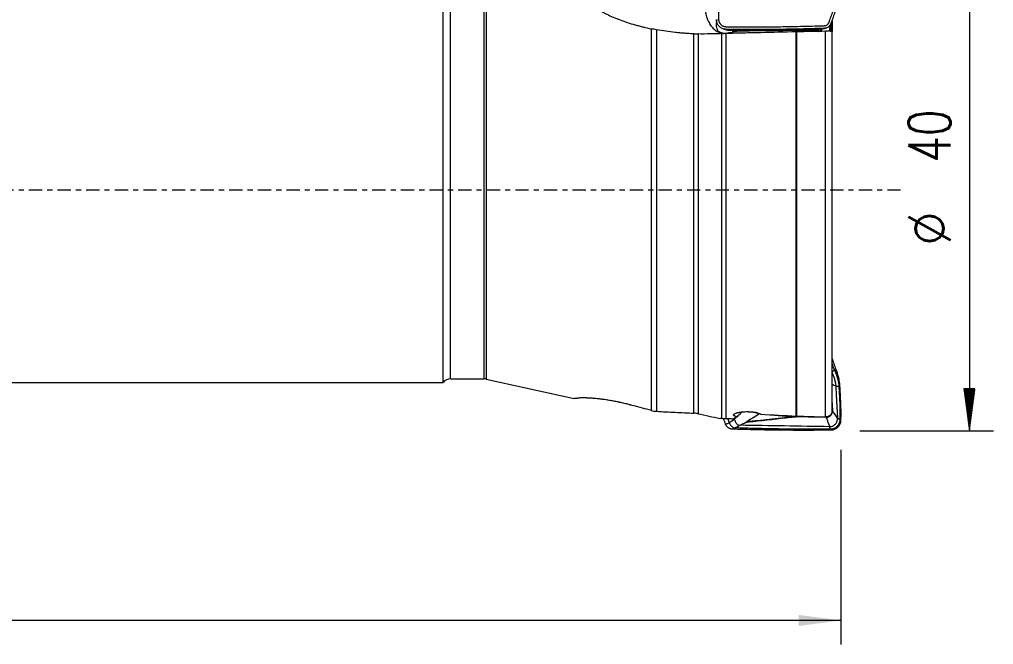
# Model space of a CAD drawing. Header units: millimetres. Extents: x -22 to 263, y -46 to 47.
# Drawn here: x 181.8 to 262.7, y -37.8 to 14.1 of the extents above; entities that cross this region are included whole.
import ezdxf

# ---------------------------------------------------------------- set-up
doc = ezdxf.new("R2010")
doc.units = ezdxf.units.MM
doc.linetypes.add('CENTER', pattern=[47.5, 22, -8.5, 8.5, -8.5])
for name, color, linetype in [('1', 4, 'Continuous'), ('2', 7, 'Continuous'), ('SK2', 7, 'Continuous'), ('SK4', 2, 'CENTER')]:
    doc.layers.add(name, color=color, linetype=linetype)
doc.styles.add('iso_b_vert', font='simplex.shx')
doc.dimstyles.get("Standard").update_dxf_attribs({"dimtxt": 0.18, "dimasz": 0.18, "dimexe": 0.18, "dimexo": 0.0625, "dimgap": 0.09, "dimtad": 1, "dimzin": 0, "dimdsep": 52, "dimtxsty": 'Standard', "dimcen": 0.09, "dimadec": 0, "dimazin": 0, "dimtfac": 1, "dimtdec": 4, "dimtofl": 0, "dimtmove": 0, "dimatfit": 3, "dimfxl": 1, "dimtolj": 1, "dimtzin": 0, "dimarcsym": 0})

# ---------------------------------------------------------------- blocks, each defined once
blk = doc.blocks.new('_U1')
at = {"layer": 'SK2', "lineweight": 13}
for p, q in [((61, -17.5835), (61, -37.75)), ((250, -21.5875), (250, -37.75)), ((250, -35.75), (61, -35.75))]:
    blk.add_line(p, q, dxfattribs=at)
at = {"layer": 'SK2', "lineweight": 18}
for points in [[(61, -35.75), (64.499998, -35.289216), (64.500002, -36.210784)], [(250, -35.75), (246.500002, -36.210784), (246.499998, -35.289216)]]:
    blk.add_solid(points, dxfattribs=at)
at = {"layer": 'SK2', "lineweight": 18, "char_height": 3.5, "attachment_point": 7, "line_spacing_factor": 1.084337, "style": 'iso_b_vert'}
for s, insert in [('\\W0.7298;OHX =', (144.454201, -34.717366)), ('\\W0.6328;189', (160.995267, -34.717366))]:
    blk.add_mtext(s, dxfattribs=dict(at, insert=insert))

msp = doc.modelspace()

# ---------------------------------------------------------------- hatches: boundary and pattern name
at = {"layer": '2', "lineweight": 13}
h = msp.add_hatch(dxfattribs=at)
h.set_pattern_fill('ANSI31', color=256, scale=0.0062, style=0)
h.paths.add_polyline_path([(260.685, -20), (260.224, -16.5), (261.146, -16.5)])

# ---------------------------------------------------------------- linework, layer by layer
at = {"layer": '1', "lineweight": 18}
for p, q in [((217, -15.996), (217, 15.996)), ((249.284, 13.153), (249.284, 14.047)), ((249.284, 14.037), (249.284, 13.152)), ((241.37, 13.168), (241.98, 13.263)), ((249.284, -18.352), (249.284, 13.144)), ((61, -15.996), (217, -15.996)), ((217.625, -15.696), (220.413, -15.696)), ((220.585, -15.715), (227.883, -17.314)), ((244.145, -18.669), (246.101, -18.835))]:
    msp.add_line(p, q, dxfattribs=at)
at = {"layer": '1', "lineweight": 13}
for p, q in [((217.625, -15.696), (217.625, 15.696)), ((220.413, -15.696), (220.413, 15.696)), ((220.585, 15.715), (220.585, -15.715)), ((249.28, 13.149), (249.28, 14.027)), ((234.288, -18.323), (234.288, 13.37)), ((234.717, 13.288), (234.717, -18.39)), ((237.817, -18.541), (237.817, 12.946)), ((238.18, 12.936), (238.18, -18.589)), ((240.139, -18.998), (240.139, 12.965)), ((240.472, 12.975), (240.472, -19.016)), ((246.299, -18.783), (246.299, 13.111)), ((246.325, 13.111), (246.325, -18.784)), ((248.409, 13.395), (248.409, 13.169)), ((248.74, -18.855), (248.74, 13.161)), ((249.094, 13.182), (249.094, 13.656)), ((249.156, 13.735), (249.156, 13.179))]:
    msp.add_line(p, q, dxfattribs=at)
at = {"layer": '1', "lineweight": 18}
for centre, start, end in [((217.625, -16.496), 90, 141.31781), ((220.413, -16.496), 77.63553, 90)]:
    msp.add_arc(centre, 0.8, start, end, dxfattribs=at)
at = {"layer": '1', "lineweight": 13}
for centre, major_axis, ratio, start_param, end_param in [((240.613, 13.943), (-0.024, 1), 0.172242, -2.916732, -2.729534), ((241.705, 14.181), (0.197, 1.234), 0.858311, 2.559495, 2.740957)]:
    msp.add_ellipse(centre, major_axis=major_axis, ratio=ratio, start_param=start_param, end_param=end_param, dxfattribs=at)
at = {"layer": '1', "lineweight": 18}
for centre, major_axis, ratio, start_param, end_param in [((243.781, 14.019), (3.857, 1.068), 0.05725, -2.468098, -2.261968), ((126.922, 11.21), (124.576, 2.025), 0.001982, 0.232707, 0.405978), ((249.076, 13.893), (1.376, -2.153), 0.427213, -1.599555, -1.559407), ((249.371, 13.626), (1.194, 0.505), 0.776951, 2.890246, 3.01988), ((239.378, -21.723), (13.393, 9.732), 0.072124, 1.344576, 1.355751)]:
    msp.add_ellipse(centre, major_axis=major_axis, ratio=ratio, start_param=start_param, end_param=end_param, dxfattribs=at)
for points, knots in [([(249.192, 19.758), (249.21, 19.758), (249.245, 19.756), (249.313, 19.746), (249.396, 19.723), (249.488, 19.679), (249.573, 19.621), (249.646, 19.549), (249.706, 19.467), (249.753, 19.375), (249.779, 19.294), (249.792, 19.226), (249.796, 19.188), (249.797, 19.163), (249.798, 19.149), (249.798, 19.135), (249.798, 19.115), (249.799, 19.09), (249.801, 18.992), (249.803, 18.823), (249.805, 18.585), (249.804, 18.348), (249.801, 18.149), (249.797, 18.021), (249.796, 17.966), (249.795, 17.946), (249.795, 17.934), (249.794, 17.924), (249.794, 17.914), (249.793, 17.902), (249.793, 17.887), (249.791, 17.837), (249.788, 17.753), (249.781, 17.594), (249.768, 17.317), (249.751, 17), (249.735, 16.693), (249.727, 16.534), (249.722, 16.435), (249.72, 16.386), (249.715, 16.308), (249.705, 16.172), (249.682, 15.978), (249.643, 15.747), (249.591, 15.517), (249.538, 15.329), (249.496, 15.198), (249.471, 15.123), (249.403, 14.937), (249.287, 14.614), (249.15, 14.235), (249.067, 14.003), (249.033, 13.91), (249.027, 13.894), (249.021, 13.878), (249.013, 13.86), (248.991, 13.817), (248.948, 13.757), (248.879, 13.699), (248.822, 13.668), (248.777, 13.65), (248.739, 13.638), (248.703, 13.632), (248.679, 13.629), (248.667, 13.629), (248.654, 13.628), (248.634, 13.627), (248.609, 13.627), (248.43, 13.621), (247.625, 13.595), (246.192, 13.559), (244.283, 13.532), (242.693, 13.527), (241.58, 13.533), (241.023, 13.538), (240.745, 13.541), (240.606, 13.543), (240.537, 13.544), (240.5, 13.544), (240.48, 13.544), (240.467, 13.545), (240.459, 13.545), (240.45, 13.545), (240.436, 13.546), (240.407, 13.548), (240.347, 13.557), (240.264, 13.58), (240.171, 13.624), (240.087, 13.682), (240.014, 13.754), (239.953, 13.836), (239.907, 13.927), (239.88, 14.009), (239.868, 14.077), (239.864, 14.115), (239.862, 14.14), (239.862, 14.153), (239.861, 14.168), (239.861, 14.188), (239.861, 14.213), (239.859, 14.311), (239.856, 14.48), (239.854, 14.717), (239.855, 14.955), (239.859, 15.153), (239.862, 15.282), (239.864, 15.337), (239.865, 15.357), (239.865, 15.369), (239.865, 15.379), (239.866, 15.389), (239.866, 15.401), (239.867, 15.416), (239.868, 15.466), (239.871, 15.55), (239.878, 15.708), (239.892, 15.986), (239.909, 16.303), (239.925, 16.61), (239.933, 16.769), (239.938, 16.868), (239.94, 16.917), (239.944, 16.995), (239.955, 17.131), (239.978, 17.325), (240.017, 17.556), (240.068, 17.785), (240.121, 17.974), (240.163, 18.105), (240.189, 18.179), (240.256, 18.366), (240.372, 18.688), (240.509, 19.068), (240.593, 19.3), (240.626, 19.393), (240.632, 19.409), (240.638, 19.424), (240.646, 19.443), (240.669, 19.486), (240.712, 19.545), (240.78, 19.604), (240.837, 19.635), (240.882, 19.653), (240.921, 19.665), (240.957, 19.671), (240.98, 19.673), (240.992, 19.674), (241.006, 19.675), (241.025, 19.675), (241.05, 19.676), (241.229, 19.682), (242.035, 19.708), (243.467, 19.744), (245.376, 19.771), (246.967, 19.776), (248.08, 19.77), (248.636, 19.765), (248.944, 19.761), (249.103, 19.759), (249.183, 19.758), (249.192, 19.758)], [0, 0, 0, 0, 0.001953, 0.003906, 0.007812, 0.011719, 0.015625, 0.019531, 0.023438, 0.027344, 0.03125, 0.033203, 0.035156, 0.035645, 0.036133, 0.036621, 0.037109, 0.038086, 0.039062, 0.046875, 0.054688, 0.0625, 0.070312, 0.074219, 0.075195, 0.075684, 0.076172, 0.076416, 0.07666, 0.077148, 0.077637, 0.078125, 0.082031, 0.085938, 0.09375, 0.109375, 0.117188, 0.124023, 0.125, 0.126953, 0.128906, 0.132812, 0.140625, 0.148438, 0.15625, 0.164062, 0.167969, 0.169922, 0.171875, 0.1875, 0.203125, 0.210938, 0.211914, 0.212402, 0.212891, 0.213867, 0.214844, 0.21875, 0.222656, 0.225586, 0.226562, 0.228516, 0.230469, 0.230957, 0.231445, 0.231934, 0.232422, 0.233398, 0.234375, 0.25, 0.3125, 0.375, 0.4375, 0.46875, 0.484375, 0.492188, 0.496094, 0.498047, 0.499023, 0.499634, 0.5, 0.500366, 0.500488, 0.500977, 0.501953, 0.503906, 0.507812, 0.511719, 0.515625, 0.519531, 0.523438, 0.527344, 0.53125, 0.533203, 0.535156, 0.535645, 0.536133, 0.536621, 0.537109, 0.538086, 0.539062, 0.546875, 0.554688, 0.5625, 0.570312, 0.574219, 0.575195, 0.575684, 0.576172, 0.576416, 0.57666, 0.577148, 0.577637, 0.578125, 0.582031, 0.585938, 0.59375, 0.609375, 0.617188, 0.624023, 0.625, 0.626953, 0.628906, 0.632812, 0.640625, 0.648438, 0.65625, 0.664062, 0.667969, 0.669922, 0.671875, 0.6875, 0.703125, 0.710938, 0.711914, 0.712402, 0.712891, 0.713867, 0.714844, 0.71875, 0.722656, 0.725586, 0.726562, 0.728516, 0.730469, 0.730957, 0.731445, 0.731934, 0.732422, 0.733398, 0.734375, 0.75, 0.8125, 0.875, 0.9375, 0.96875, 0.984375, 0.992188, 0.999023, 1, 1, 1, 1]), ([(234.288, 18.323), (233.79, 18.191), (233.29, 18.058), (232.728, 17.908), (232.665, 17.892), (232.587, 17.871), (232.572, 17.867), (232.54, 17.858), (232.494, 17.846), (232.446, 17.834), (232.289, 17.793), (232.163, 17.762), (231.907, 17.701), (231.779, 17.672), (231.617, 17.637), (231.584, 17.63), (231.519, 17.617), (231.487, 17.61), (231.389, 17.59), (231.324, 17.577), (231.13, 17.54), (231.002, 17.516), (230.748, 17.473), (230.622, 17.453), (230.436, 17.425), (230.374, 17.416), (230.281, 17.403), (230.25, 17.399), (230.189, 17.391), (230.159, 17.387), (230.007, 17.368), (229.89, 17.354), (229.661, 17.331), (229.551, 17.321), (229.337, 17.304), (229.234, 17.297), (229.11, 17.29), (229.085, 17.289), (229.037, 17.286), (228.966, 17.283), (228.898, 17.281), (228.768, 17.277), (228.687, 17.276), (228.576, 17.277), (228.54, 17.277), (228.49, 17.278), (228.474, 17.279), (228.442, 17.28), (228.427, 17.28), (228.352, 17.284), (228.302, 17.287), (228.239, 17.294), (228.22, 17.297), (228.199, 17.3), (228.195, 17.301), (228.188, 17.302), (228.184, 17.303), (228.173, 17.305), (228.166, 17.307), (228.13, 17.313), (228.103, 17.317), (227.972, 17.331), (227.887, 17.323), (227.759, 17.269), (227.717, 17.224), (227.69, 17.127), (227.687, 17.09), (227.694, 17.007), (227.705, 16.961), (227.726, 16.898), (227.731, 16.885), (227.742, 16.858), (227.759, 16.817), (227.78, 16.775), (227.828, 16.686), (227.867, 16.624), (228.008, 16.425), (228.132, 16.279), (228.33, 16.082), (228.371, 16.041), (228.459, 15.96), (228.505, 15.918), (228.65, 15.793), (228.754, 15.707), (229.091, 15.449), (229.346, 15.273), (229.776, 15.012), (229.927, 14.925), (230.165, 14.795), (230.287, 14.731), (230.413, 14.667), (230.498, 14.624), (230.541, 14.603), (230.932, 14.414), (231.304, 14.254), (232.088, 13.957), (232.502, 13.82), (233.044, 13.666), (233.153, 13.636), (233.375, 13.577), (233.487, 13.549), (233.826, 13.467), (234.055, 13.416), (234.288, 13.37)], [0, 0, 0, 0, 0.0625, 0.0625, 0.070312, 0.070312, 0.072266, 0.072266, 0.074219, 0.078125, 0.078125, 0.09375, 0.09375, 0.109375, 0.109375, 0.113281, 0.113281, 0.117187, 0.117187, 0.125, 0.125, 0.140625, 0.140625, 0.15625, 0.15625, 0.164062, 0.164062, 0.167969, 0.167969, 0.171875, 0.171875, 0.1875, 0.1875, 0.203125, 0.203125, 0.21875, 0.21875, 0.222656, 0.222656, 0.226562, 0.234375, 0.234375, 0.25, 0.25, 0.257812, 0.257812, 0.261719, 0.261719, 0.265625, 0.265625, 0.28125, 0.28125, 0.289062, 0.289062, 0.291016, 0.291016, 0.292969, 0.292969, 0.296875, 0.296875, 0.3125, 0.3125, 0.375, 0.375, 0.4375, 0.4375, 0.46875, 0.46875, 0.5, 0.5, 0.507812, 0.507812, 0.515625, 0.53125, 0.53125, 0.5625, 0.5625, 0.625, 0.625, 0.640625, 0.640625, 0.65625, 0.65625, 0.6875, 0.6875, 0.75, 0.75, 0.78125, 0.78125, 0.796875, 0.804688, 0.804688, 0.8125, 0.8125, 0.875, 0.875, 0.9375, 0.9375, 0.953125, 0.953125, 0.96875, 0.96875, 1, 1, 1, 1]), ([(238.791, 15.224), (238.782, 15.151), (238.77, 15.005), (238.775, 14.86), (238.784, 14.751), (238.788, 14.715), (238.797, 14.643), (238.803, 14.607), (238.824, 14.501), (238.841, 14.432), (238.873, 14.33), (238.884, 14.296), (238.902, 14.246), (238.909, 14.229), (238.922, 14.196), (238.929, 14.179), (238.95, 14.13), (238.965, 14.098), (238.994, 14.033), (239.01, 14.001), (239.056, 13.908), (239.089, 13.847), (239.159, 13.73), (239.195, 13.674), (239.254, 13.593), (239.274, 13.567), (239.316, 13.515), (239.338, 13.49), (239.405, 13.416), (239.452, 13.37), (239.551, 13.285), (239.603, 13.246), (239.685, 13.192), (239.714, 13.175), (239.758, 13.15), (239.772, 13.142), (239.802, 13.127), (239.878, 13.089), (239.956, 13.058), (240.086, 13.016), (240.153, 12.998), (240.252, 12.978), (240.283, 12.973), (240.315, 12.968)], [0, 0, 0, 0, 0.069242, 0.138485, 0.138485, 0.173106, 0.173106, 0.207727, 0.207727, 0.27697, 0.27697, 0.311591, 0.311591, 0.328902, 0.328902, 0.346212, 0.346212, 0.380834, 0.380834, 0.415455, 0.415455, 0.484697, 0.484697, 0.55394, 0.55394, 0.588561, 0.588561, 0.623182, 0.623182, 0.692425, 0.692425, 0.761667, 0.761667, 0.796289, 0.796289, 0.813599, 0.813599, 0.83091, 0.900152, 0.900152, 0.969395, 0.969395, 1, 1, 1, 1]), ([(249.214, 13.838), (249.215, 13.84), (249.22, 13.853), (249.251, 13.938), (249.337, 14.177), (249.472, 14.554), (249.583, 14.86), (249.64, 15.019), (249.642, 15.025)], [0, 0, 0, 0, 0.005761, 0.02963, 0.220574, 0.602463, 0.984351, 1, 1, 1, 1]), ([(239.665, 14.147), (239.665, 14.146), (239.665, 14.139), (239.665, 14.126), (239.667, 14.091), (239.673, 14.041), (239.689, 13.952), (239.724, 13.846), (239.785, 13.727), (239.864, 13.619), (239.96, 13.526), (240.071, 13.45), (240.192, 13.393), (240.301, 13.364), (240.379, 13.353), (240.418, 13.349), (240.436, 13.349), (240.448, 13.348), (240.453, 13.348), (240.457, 13.348), (240.458, 13.348)], [0, 0, 0, 0, 0.003978, 0.017435, 0.030892, 0.084721, 0.138549, 0.246206, 0.353863, 0.46152, 0.569177, 0.676834, 0.784491, 0.892148, 0.945976, 0.97289, 0.986347, 0.989712, 0.999804, 1, 1, 1, 1]), ([(239.7, 14.016), (239.692, 13.976), (239.686, 13.936), (239.676, 13.857), (239.672, 13.819), (239.666, 13.706), (239.669, 13.635), (239.68, 13.549), (239.682, 13.532), (239.688, 13.5), (239.692, 13.483), (239.703, 13.436), (239.712, 13.406), (239.734, 13.348), (239.747, 13.32), (239.769, 13.28), (239.777, 13.267), (239.794, 13.242), (239.803, 13.23), (239.832, 13.195), (239.854, 13.173), (239.886, 13.148), (239.892, 13.143), (239.906, 13.133), (239.913, 13.128), (239.935, 13.114), (239.95, 13.105), (239.983, 13.089), (240, 13.081), (240.028, 13.07), (240.038, 13.067), (240.057, 13.06), (240.066, 13.057), (240.116, 13.042), (240.157, 13.033), (240.21, 13.024), (240.221, 13.022), (240.231, 13.021)], [0, 0, 0, 0, 0.081641, 0.081641, 0.163282, 0.163282, 0.326564, 0.326564, 0.367384, 0.367384, 0.408205, 0.408205, 0.489846, 0.489846, 0.571487, 0.571487, 0.612307, 0.612307, 0.653128, 0.653128, 0.734769, 0.734769, 0.755179, 0.755179, 0.775589, 0.775589, 0.81641, 0.81641, 0.85723, 0.85723, 0.877641, 0.877641, 0.898051, 0.898051, 0.979692, 0.979692, 1, 1, 1, 1]), ([(248.66, 13.432), (248.663, 13.432), (248.673, 13.432), (248.689, 13.433), (248.725, 13.437), (248.778, 13.446), (248.836, 13.464), (248.903, 13.491), (248.989, 13.537), (249.091, 13.625), (249.157, 13.715), (249.19, 13.779), (249.202, 13.807), (249.21, 13.827), (249.213, 13.835), (249.214, 13.838)], [0, 0, 0, 0, 0.016625, 0.04151, 0.066394, 0.165933, 0.265472, 0.315242, 0.46455, 0.663628, 0.862705, 0.912475, 0.962244, 0.987129, 1, 1, 1, 1]), ([(234.717, 13.288), (234.642, 13.302), (234.569, 13.315), (234.461, 13.336), (234.426, 13.343), (234.356, 13.356), (234.322, 13.363), (234.288, 13.37)], [0, 0, 0, 0, 0.5, 0.5, 0.75, 0.75, 1, 1, 1, 1]), ([(237.817, 12.946), (237.687, 12.951), (237.556, 12.958), (237.295, 12.973), (237.164, 12.982), (236.904, 13.001), (236.773, 13.012), (236.514, 13.036), (236.384, 13.049), (235.996, 13.092), (235.738, 13.125), (235.225, 13.2), (234.97, 13.242), (234.717, 13.288)], [0, 0, 0, 0, 0.125, 0.125, 0.25, 0.25, 0.375, 0.375, 0.5, 0.5, 0.75, 0.75, 1, 1, 1, 1]), ([(237.817, 12.946), (237.879, 12.944), (237.939, 12.942), (238.06, 12.938), (238.12, 12.937), (238.18, 12.936)], [0, 0, 0, 0, 0.5, 0.5, 1, 1, 1, 1]), ([(240.139, 12.965), (239.975, 12.959), (239.811, 12.953), (239.566, 12.947), (239.484, 12.945), (239.32, 12.942), (239.239, 12.941), (238.83, 12.934), (238.504, 12.932), (238.18, 12.936)], [0, 0, 0, 0, 0.25, 0.25, 0.375, 0.375, 0.5, 0.5, 1, 1, 1, 1]), ([(240.458, 13.348), (240.462, 13.348), (240.472, 13.348), (240.492, 13.348), (240.527, 13.347), (240.597, 13.346), (240.736, 13.344), (240.86, 13.343), (240.945, 13.342), (240.949, 13.342)], [0, 0, 0, 0, 0.022318, 0.060249, 0.120939, 0.242318, 0.485078, 0.970596, 1, 1, 1, 1]), ([(246.299, 13.111), (245.328, 13.089), (244.357, 13.067), (242.9, 13.034), (242.414, 13.023), (241.807, 13.009), (241.686, 13.006), (241.443, 13.001), (241.322, 12.998), (240.958, 12.989), (240.715, 12.982), (240.472, 12.975)], [0, 0, 0, 0, 0.5, 0.5, 0.75, 0.75, 0.8125, 0.8125, 0.875, 0.875, 1, 1, 1, 1]), ([(240.494, 13.008), (240.522, 13.009), (240.551, 13.011), (240.621, 13.017), (240.662, 13.022), (240.704, 13.028)], [0, 0, 0, 0, 0.401466, 0.401466, 1, 1, 1, 1]), ([(240.64, 13.281), (240.706, 13.281), (240.837, 13.28), (241.034, 13.278), (241.23, 13.277), (241.427, 13.276), (241.624, 13.276), (241.821, 13.275), (242.019, 13.275), (242.216, 13.275), (242.413, 13.275), (242.611, 13.276), (242.808, 13.277), (243.006, 13.277), (243.204, 13.279), (243.401, 13.28), (243.599, 13.282), (243.797, 13.283), (243.995, 13.285), (244.193, 13.288), (244.391, 13.29), (244.59, 13.293), (244.788, 13.296), (244.986, 13.299), (245.185, 13.303), (245.383, 13.306), (245.582, 13.31), (245.78, 13.314), (245.979, 13.318), (246.178, 13.323), (246.377, 13.328), (246.576, 13.333), (246.775, 13.338), (246.974, 13.343), (247.173, 13.349), (247.373, 13.355), (247.572, 13.361), (247.771, 13.367), (247.971, 13.374), (248.17, 13.381), (248.37, 13.388), (248.503, 13.392), (248.57, 13.395)], [0, 0, 0, 0, 0.024821, 0.049651, 0.07449, 0.099338, 0.124195, 0.149062, 0.173938, 0.198823, 0.223717, 0.248621, 0.273533, 0.298455, 0.323386, 0.348326, 0.373276, 0.398234, 0.423202, 0.448179, 0.473165, 0.498161, 0.523165, 0.548179, 0.573202, 0.598234, 0.623276, 0.648326, 0.673386, 0.698455, 0.723533, 0.748621, 0.773717, 0.798823, 0.823938, 0.849062, 0.874195, 0.899338, 0.92449, 0.949651, 0.974821, 1, 1, 1, 1]), ([(240.64, 13.281), (240.663, 13.273), (240.708, 13.261), (240.753, 13.258), (240.774, 13.258)], [0, 0, 0, 0, 0.52298, 1, 1, 1, 1]), ([(240.771, 13.258), (241.101, 13.259), (241.697, 13.261), (242.495, 13.266), (243.097, 13.271), (243.552, 13.276), (243.943, 13.28), (244.356, 13.286), (244.824, 13.293), (245.319, 13.301), (245.809, 13.311), (246.261, 13.321), (246.693, 13.331), (247.174, 13.344), (247.776, 13.36), (248.234, 13.373), (248.492, 13.38)], [0, 0, 0, 0, 0.129503, 0.233969, 0.312687, 0.365307, 0.411414, 0.464971, 0.525965, 0.593228, 0.657189, 0.715671, 0.768641, 0.824114, 0.901209, 1, 1, 1, 1]), ([(240.949, 13.342), (241.104, 13.34), (241.576, 13.336), (242.686, 13.33), (244.278, 13.335), (246.19, 13.363), (247.626, 13.399), (248.429, 13.424), (248.61, 13.43), (248.634, 13.431), (248.65, 13.431), (248.658, 13.432), (248.66, 13.432)], [0, 0, 0, 0, 0.060095, 0.184039, 0.431927, 0.679815, 0.927702, 0.989674, 0.993547, 0.997421, 0.999357, 1, 1, 1, 1]), ([(241.223, 13.131), (241.209, 13.143), (241.194, 13.156), (241.159, 13.188), (241.139, 13.208), (241.119, 13.229)], [0, 0, 0, 0, 0.403857, 0.403857, 1, 1, 1, 1]), ([(248.139, 13.237), (248.141, 13.23), (248.143, 13.222), (248.148, 13.209), (248.15, 13.202), (248.157, 13.184), (248.164, 13.162), (248.17, 13.147), (248.173, 13.138), (248.174, 13.135), (248.175, 13.131), (248.176, 13.129), (248.176, 13.128)], [0, 0, 0, 0, 0.125, 0.125, 0.25, 0.25, 0.5, 0.75, 0.75, 0.875, 0.875, 1, 1, 1, 1]), ([(248.172, 13.281), (248.177, 13.265), (248.182, 13.249), (248.192, 13.217), (248.198, 13.201), (248.209, 13.172), (248.214, 13.16), (248.219, 13.148)], [0, 0, 0, 0, 0.358199, 0.358199, 0.716397, 0.716397, 1, 1, 1, 1]), ([(248.343, 13.152), (248.343, 13.159), (248.343, 13.165), (248.343, 13.204), (248.343, 13.236), (248.343, 13.302), (248.343, 13.336), (248.343, 13.37)], [0, 0, 0, 0, 0.089898, 0.089898, 0.534935, 0.534935, 1, 1, 1, 1]), ([(248.57, 13.395), (248.556, 13.39), (248.534, 13.384), (248.508, 13.381), (248.495, 13.38), (248.49, 13.38)], [0, 0, 0, 0, 0.533123, 0.799685, 1, 1, 1, 1]), ([(248.705, 13.424), (248.701, 13.422), (248.683, 13.415), (248.652, 13.406), (248.611, 13.398), (248.584, 13.395), (248.57, 13.395)], [0, 0, 0, 0, 0.102941, 0.401961, 0.70098, 1, 1, 1, 1]), ([(249.284, 13.13), (249.285, 13.132), (249.283, 13.135), (249.274, 13.139), (249.266, 13.142), (249.25, 13.145), (249.244, 13.146), (249.231, 13.148), (249.223, 13.149), (249.199, 13.152), (249.179, 13.154), (249.145, 13.156), (249.133, 13.157), (249.107, 13.158), (249.079, 13.159), (249.049, 13.16), (249.016, 13.161), (248.999, 13.162), (248.946, 13.163), (248.908, 13.163), (248.857, 13.163), (248.846, 13.163), (248.826, 13.162), (248.815, 13.162), (248.783, 13.162), (248.762, 13.162), (248.74, 13.161)], [0, 0, 0, 0, 0.125, 0.125, 0.25, 0.25, 0.3125, 0.3125, 0.375, 0.375, 0.5, 0.5, 0.5625, 0.5625, 0.625, 0.6875, 0.6875, 0.75, 0.75, 0.875, 0.875, 0.90625, 0.90625, 0.9375, 0.9375, 1, 1, 1, 1]), ([(249.284, -14.032), (249.292, -14.055), (249.356, -14.23), (249.472, -14.554), (249.583, -14.86), (249.64, -15.019), (249.642, -15.025)], [0, 0, 0, 0, 0.068368, 0.524832, 0.981295, 1, 1, 1, 1]), ([(249.279, -15.125), (249.281, -15.12), (249.289, -15.107), (249.308, -15.089), (249.327, -15.075), (249.337, -15.068), (249.344, -15.064), (249.354, -15.058), (249.368, -15.049), (249.392, -15.032), (249.42, -15.012), (249.458, -14.982), (249.48, -14.961), (249.491, -14.947)], [0, 0, 0, 0, 0.125, 0.25, 0.3125, 0.34375, 0.359375, 0.375, 0.4375, 0.5, 0.625, 0.75, 1, 1, 1, 1]), ([(249.491, -14.947), (249.496, -14.961), (249.507, -14.989), (249.523, -15.03), (249.539, -15.072), (249.554, -15.113), (249.57, -15.155), (249.585, -15.197), (249.6, -15.238), (249.62, -15.294), (249.645, -15.364), (249.673, -15.448), (249.7, -15.533), (249.725, -15.618), (249.749, -15.703), (249.771, -15.789), (249.791, -15.875), (249.808, -15.962), (249.823, -16.049), (249.835, -16.136), (249.843, -16.209), (249.848, -16.268), (249.849, -16.297), (249.85, -16.312)], [0, 0, 0, 0, 0.03125, 0.0625, 0.09375, 0.125, 0.15625, 0.1875, 0.21875, 0.25, 0.3125, 0.375, 0.4375, 0.5, 0.5625, 0.625, 0.6875, 0.75, 0.8125, 0.875, 0.9375, 0.96875, 1, 1, 1, 1]), ([(249.642, -15.025), (249.647, -15.038), (249.659, -15.07), (249.683, -15.142), (249.727, -15.278), (249.782, -15.476), (249.836, -15.715), (249.877, -15.957), (249.901, -16.159), (249.912, -16.301), (249.915, -16.363), (249.916, -16.384), (249.916, -16.386)], [0, 0, 0, 0, 0.029563, 0.073545, 0.161507, 0.337432, 0.513357, 0.689282, 0.865207, 0.953169, 0.99715, 1, 1, 1, 1]), ([(249.591, -16.276), (249.595, -16.278), (249.607, -16.281), (249.632, -16.285), (249.653, -16.288), (249.665, -16.289), (249.672, -16.29), (249.684, -16.29), (249.697, -16.291), (249.714, -16.293), (249.739, -16.294), (249.771, -16.297), (249.819, -16.303), (249.841, -16.308), (249.85, -16.312)], [0, 0, 0, 0, 0.125, 0.25, 0.3125, 0.34375, 0.359375, 0.375, 0.4375, 0.46875, 0.5, 0.625, 0.75, 1, 1, 1, 1]), ([(249.591, -16.276), (249.602, -16.498), (249.62, -16.831), (249.64, -17.22), (249.652, -17.442), (249.658, -17.566), (249.663, -17.65), (249.665, -17.691), (249.667, -17.726), (249.668, -17.754), (249.669, -17.775), (249.67, -17.795), (249.672, -17.823), (249.674, -17.872), (249.682, -18.024), (249.695, -18.274), (249.713, -18.607), (249.725, -18.829), (249.73, -18.94)], [0, 0, 0, 0, 0.25, 0.375, 0.4375, 0.5, 0.515625, 0.53125, 0.546875, 0.554688, 0.5625, 0.570312, 0.578125, 0.59375, 0.625, 0.75, 0.875, 1, 1, 1, 1]), ([(249.85, -16.312), (249.862, -16.542), (249.879, -16.889), (249.903, -17.351), (249.916, -17.61), (249.924, -17.77), (249.926, -17.812), (249.927, -17.834), (249.928, -17.842), (249.928, -17.849), (249.928, -17.85), (249.928, -17.851), (249.928, -17.852), (249.928, -17.854), (249.929, -17.855), (249.929, -17.858), (249.929, -17.861), (249.929, -17.865), (249.929, -17.871), (249.929, -17.875), (249.929, -17.883), (249.929, -17.894), (249.93, -17.92), (249.93, -17.968), (249.932, -18.127), (249.935, -18.501), (249.933, -18.846), (249.929, -19.077)], [0, 0, 0, 0, 0.25, 0.375, 0.5, 0.53125, 0.546875, 0.546875, 0.554688, 0.554688, 0.555664, 0.555664, 0.556641, 0.556641, 0.558594, 0.558594, 0.560547, 0.5625, 0.5625, 0.566406, 0.566406, 0.570313, 0.578125, 0.59375, 0.625, 0.75, 1, 1, 1, 1]), ([(249.916, -16.386), (249.917, -16.404), (249.919, -16.433), (249.924, -16.531), (249.932, -16.691), (249.947, -16.999), (249.964, -17.318), (249.978, -17.597), (249.986, -17.756), (249.99, -17.84), (249.993, -17.89), (249.993, -17.905), (249.994, -17.918), (249.995, -17.928), (249.995, -17.938), (249.995, -17.95), (249.995, -17.97), (249.996, -18.025), (249.998, -18.154), (250, -18.353), (250, -18.592), (249.999, -18.831), (249.997, -19), (249.996, -19.1), (249.995, -19.125), (249.995, -19.143), (249.995, -19.152), (249.995, -19.155)], [0, 0, 0, 0, 0.020172, 0.030957, 0.106451, 0.19273, 0.365288, 0.451567, 0.494707, 0.537846, 0.543238, 0.548631, 0.554023, 0.55672, 0.559416, 0.564808, 0.570201, 0.580986, 0.624125, 0.710404, 0.796683, 0.882962, 0.969241, 0.980026, 0.990811, 0.996203, 1, 1, 1, 1]), ([(234.288, -18.323), (233.79, -18.191), (233.29, -18.058), (232.728, -17.908), (232.665, -17.892), (232.587, -17.871), (232.572, -17.867), (232.54, -17.858), (232.494, -17.846), (232.446, -17.834), (232.289, -17.793), (232.163, -17.762), (231.907, -17.701), (231.779, -17.672), (231.617, -17.637), (231.584, -17.63), (231.519, -17.617), (231.487, -17.61), (231.389, -17.59), (231.324, -17.577), (231.13, -17.54), (231.002, -17.516), (230.748, -17.473), (230.622, -17.453), (230.436, -17.425), (230.374, -17.416), (230.281, -17.403), (230.25, -17.399), (230.189, -17.391), (230.159, -17.387), (230.007, -17.368), (229.89, -17.354), (229.661, -17.331), (229.551, -17.321), (229.337, -17.304), (229.234, -17.297), (229.11, -17.29), (229.085, -17.289), (229.037, -17.286), (228.966, -17.283), (228.898, -17.281), (228.768, -17.277), (228.687, -17.276), (228.576, -17.277), (228.54, -17.277), (228.49, -17.278), (228.474, -17.279), (228.442, -17.28), (228.427, -17.28), (228.352, -17.284), (228.302, -17.287), (228.239, -17.294), (228.22, -17.297), (228.199, -17.3), (228.195, -17.301), (228.188, -17.302), (228.184, -17.303), (228.173, -17.305), (228.166, -17.307), (228.13, -17.313), (228.103, -17.317), (228, -17.328), (227.934, -17.326), (227.88, -17.314)], [0, 0, 0, 0, 0.174604, 0.174604, 0.196429, 0.196429, 0.201886, 0.201886, 0.207342, 0.218255, 0.218255, 0.261906, 0.261906, 0.305557, 0.305557, 0.31647, 0.31647, 0.327382, 0.327382, 0.349208, 0.349208, 0.392859, 0.392859, 0.43651, 0.43651, 0.458335, 0.458335, 0.469248, 0.469248, 0.480161, 0.480161, 0.523812, 0.523812, 0.567463, 0.567463, 0.611114, 0.611114, 0.622026, 0.622026, 0.632939, 0.654765, 0.654765, 0.698416, 0.698416, 0.720241, 0.720241, 0.731154, 0.731154, 0.742067, 0.742067, 0.785718, 0.785718, 0.807543, 0.807543, 0.812999, 0.812999, 0.818456, 0.818456, 0.829369, 0.829369, 0.873019, 0.873019, 1, 1, 1, 1]), ([(234.717, -18.39), (234.976, -18.404), (235.235, -18.417), (235.752, -18.443), (236.011, -18.456), (236.786, -18.494), (237.301, -18.519), (237.817, -18.541)], [0, 0, 0, 0, 0.25, 0.25, 0.5, 0.5, 1, 1, 1, 1]), ([(238.18, -18.589), (238.478, -18.655), (238.776, -18.72), (239.372, -18.851), (239.671, -18.915), (239.97, -18.979)], [0, 0, 0, 0, 0.5, 0.5, 1, 1, 1, 1]), ([(241.411, -18.848), (241.397, -18.845), (241.382, -18.842), (241.355, -18.835), (241.342, -18.832), (241.305, -18.822), (241.259, -18.807), (241.22, -18.791), (241.195, -18.779), (241.187, -18.775), (241.172, -18.766), (241.165, -18.762), (241.134, -18.74), (241.119, -18.722), (241.112, -18.698), (241.111, -18.693), (241.11, -18.683), (241.111, -18.679), (241.114, -18.664), (241.123, -18.645), (241.141, -18.625), (241.159, -18.61), (241.165, -18.606), (241.179, -18.596), (241.187, -18.591), (241.227, -18.568), (241.268, -18.549), (241.33, -18.528), (241.343, -18.524), (241.37, -18.515), (241.384, -18.511), (241.426, -18.5), (241.456, -18.492), (241.519, -18.478), (241.552, -18.472), (241.621, -18.459), (241.693, -18.448), (241.768, -18.439), (241.845, -18.431), (241.885, -18.428), (242.007, -18.42), (242.089, -18.416), (242.214, -18.416), (242.256, -18.416), (242.319, -18.417), (242.34, -18.418), (242.382, -18.419), (242.403, -18.42), (242.506, -18.426), (242.588, -18.432), (242.687, -18.443), (242.707, -18.445), (242.746, -18.45), (242.765, -18.453), (242.822, -18.461), (242.896, -18.473), (242.965, -18.487), (243.016, -18.498), (243.032, -18.501), (243.065, -18.509), (243.081, -18.513), (243.158, -18.534), (243.213, -18.551), (243.272, -18.574), (243.284, -18.579), (243.305, -18.588), (243.316, -18.593), (243.346, -18.608), (243.364, -18.618), (243.379, -18.628)], [0, 0, 0, 0, 0.015625, 0.015625, 0.03125, 0.03125, 0.0625, 0.09375, 0.09375, 0.109375, 0.109375, 0.125, 0.125, 0.1875, 0.1875, 0.203125, 0.203125, 0.21875, 0.21875, 0.25, 0.28125, 0.28125, 0.296875, 0.296875, 0.3125, 0.3125, 0.375, 0.375, 0.390625, 0.390625, 0.40625, 0.40625, 0.4375, 0.4375, 0.46875, 0.46875, 0.5, 0.53125, 0.53125, 0.5625, 0.5625, 0.625, 0.625, 0.65625, 0.65625, 0.671875, 0.671875, 0.6875, 0.6875, 0.75, 0.75, 0.765625, 0.765625, 0.78125, 0.78125, 0.8125, 0.84375, 0.84375, 0.859375, 0.859375, 0.875, 0.875, 0.9375, 0.9375, 0.953125, 0.953125, 0.96875, 0.96875, 1, 1, 1, 1]), ([(243.254, -18.593), (243.205, -18.589), (243.157, -18.581), (243.063, -18.56), (243.016, -18.545), (242.959, -18.524), (242.947, -18.519), (242.925, -18.509), (242.913, -18.504), (242.891, -18.494), (242.88, -18.488), (242.868, -18.482)], [0, 0, 0, 0, 0.362795, 0.362795, 0.725591, 0.725591, 0.81629, 0.81629, 0.906989, 0.906989, 1, 1, 1, 1]), ([(249.284, -18.337), (249.285, -18.371), (249.283, -18.404), (249.274, -18.454), (249.27, -18.47), (249.261, -18.503), (249.255, -18.519), (249.237, -18.566), (249.221, -18.595), (249.194, -18.637), (249.184, -18.651), (249.163, -18.677), (249.151, -18.689), (249.116, -18.725), (249.09, -18.746), (249.048, -18.775), (249.033, -18.783), (249.003, -18.799), (248.973, -18.814), (248.941, -18.825), (248.908, -18.835), (248.891, -18.84), (248.84, -18.85), (248.806, -18.854), (248.771, -18.855)], [0, 0, 0, 0, 0.125, 0.125, 0.1875, 0.1875, 0.25, 0.25, 0.375, 0.375, 0.4375, 0.4375, 0.5, 0.5, 0.625, 0.625, 0.6875, 0.6875, 0.75, 0.8125, 0.8125, 0.875, 0.875, 1, 1, 1, 1]), ([(240.472, -19.016), (240.414, -19.017), (240.357, -19.015), (240.246, -19.009), (240.192, -19.004), (240.139, -18.998)], [0, 0, 0, 0, 0.5, 0.5, 1, 1, 1, 1]), ([(240.445, -19.465), (240.444, -19.462), (240.44, -19.45), (240.409, -19.365), (240.354, -19.212), (240.303, -19.071), (240.28, -19.005)], [0, 0, 0, 0, 0.014922, 0.076728, 0.571179, 1, 1, 1, 1]), ([(241.068, -19.031), (241.021, -19.028), (240.972, -19.026), (240.899, -19.022), (240.874, -19.021), (240.824, -19.02), (240.799, -19.019), (240.723, -19.017), (240.622, -19.015), (240.522, -19.015), (240.472, -19.016)], [0, 0, 0, 0, 0.25, 0.25, 0.375, 0.375, 0.5, 0.5, 0.75, 1, 1, 1, 1]), ([(240.752, -19.345), (240.788, -19.319), (240.844, -19.28), (240.919, -19.228), (240.966, -19.196), (241.004, -19.17), (241.025, -19.156), (241.038, -19.146), (241.047, -19.14), (241.062, -19.129), (241.091, -19.106), (241.13, -19.075), (241.157, -19.051), (241.17, -19.039)], [0, 0, 0, 0, 0.25, 0.375, 0.5, 0.5625, 0.625, 0.640625, 0.65625, 0.6875, 0.75, 0.875, 1, 1, 1, 1]), ([(240.752, -19.345), (240.762, -19.37), (240.785, -19.421), (240.826, -19.494), (240.875, -19.563), (240.931, -19.626), (240.984, -19.671), (241.031, -19.702), (241.068, -19.722), (241.106, -19.738), (241.146, -19.751), (241.187, -19.759), (241.215, -19.761), (241.229, -19.762)], [0, 0, 0, 0, 0.125, 0.25, 0.375, 0.5, 0.625, 0.6875, 0.75, 0.8125, 0.875, 0.9375, 1, 1, 1, 1]), ([(241.411, -18.848), (241.376, -18.866), (241.342, -18.883), (241.276, -18.916), (241.245, -18.931), (241.187, -18.962), (241.159, -18.976), (241.122, -18.998), (241.11, -19.004), (241.088, -19.018), (241.077, -19.024), (241.068, -19.031)], [0, 0, 0, 0, 0.25, 0.25, 0.5, 0.5, 0.75, 0.75, 0.875, 0.875, 1, 1, 1, 1]), ([(241.17, -19.039), (241.18, -19.067), (241.201, -19.123), (241.235, -19.206), (241.273, -19.287), (241.318, -19.364), (241.363, -19.424), (241.406, -19.467), (241.44, -19.496), (241.479, -19.519), (241.52, -19.537), (241.564, -19.547), (241.593, -19.55), (241.608, -19.55)], [0, 0, 0, 0, 0.125, 0.25, 0.375, 0.5, 0.625, 0.6875, 0.75, 0.8125, 0.875, 0.9375, 1, 1, 1, 1]), ([(241.698, -18.599), (241.669, -18.616), (241.641, -18.633), (241.602, -18.661), (241.589, -18.671), (241.564, -18.691), (241.551, -18.701), (241.491, -18.753), (241.449, -18.799), (241.411, -18.848)], [0, 0, 0, 0, 0.25, 0.25, 0.375, 0.375, 0.5, 0.5, 1, 1, 1, 1]), ([(241.608, -19.55), (241.625, -19.543), (241.658, -19.527), (241.726, -19.496), (241.81, -19.458), (241.911, -19.412), (241.987, -19.377), (242.037, -19.354), (242.062, -19.342), (242.078, -19.335), (242.086, -19.331)], [0, 0, 0, 0, 0.105547, 0.211095, 0.422189, 0.633284, 0.844379, 0.897152, 0.949926, 1, 1, 1, 1]), ([(242.086, -19.331), (242.087, -19.331), (242.095, -19.327), (242.113, -19.319), (242.138, -19.306), (242.163, -19.292), (242.183, -19.279), (242.195, -19.272), (242.199, -19.269)], [0, 0, 0, 0, 0.011385, 0.233983, 0.456581, 0.679179, 0.901777, 1, 1, 1, 1]), ([(249.995, -19.155), (249.995, -19.157), (249.995, -19.164), (249.994, -19.177), (249.992, -19.211), (249.987, -19.262), (249.97, -19.351), (249.936, -19.457), (249.875, -19.576), (249.795, -19.683), (249.699, -19.776), (249.589, -19.852), (249.467, -19.909), (249.359, -19.939), (249.27, -19.952), (249.225, -19.954), (249.203, -19.955)], [0, 0, 0, 0, 0.003982, 0.017442, 0.030902, 0.08474, 0.138579, 0.246257, 0.353934, 0.461612, 0.56929, 0.676967, 0.784645, 0.892322, 0.946161, 1, 1, 1, 1]), ([(249.73, -18.94), (249.735, -18.946), (249.746, -18.958), (249.767, -18.973), (249.789, -18.983), (249.807, -18.991), (249.821, -18.998), (249.832, -19.003), (249.848, -19.011), (249.869, -19.023), (249.902, -19.046), (249.92, -19.064), (249.929, -19.077)], [0, 0, 0, 0, 0.125, 0.25, 0.3125, 0.375, 0.4375, 0.46875, 0.5, 0.625, 0.75, 1, 1, 1, 1]), ([(241, -19.871), (240.996, -19.871), (240.987, -19.87), (240.971, -19.869), (240.935, -19.866), (240.881, -19.857), (240.824, -19.839), (240.756, -19.812), (240.671, -19.765), (240.568, -19.678), (240.503, -19.588), (240.469, -19.524), (240.457, -19.496), (240.449, -19.476), (240.446, -19.468), (240.445, -19.465)], [0, 0, 0, 0, 0.016627, 0.041512, 0.066396, 0.165935, 0.265474, 0.315244, 0.464552, 0.66363, 0.862708, 0.912477, 0.962247, 0.987131, 1, 1, 1, 1]), ([(248.71, -19.961), (248.556, -19.962), (248.083, -19.967), (246.973, -19.972), (245.381, -19.967), (243.47, -19.94), (242.033, -19.904), (241.231, -19.879), (241.05, -19.873), (241.025, -19.872), (241.009, -19.871), (241.002, -19.871), (241, -19.871)], [0, 0, 0, 0, 0.060095, 0.184039, 0.431927, 0.679814, 0.927702, 0.989674, 0.993547, 0.997421, 0.999357, 1, 1, 1, 1]), ([(241.229, -19.762), (241.26, -19.748), (241.308, -19.726), (241.371, -19.693), (241.411, -19.67), (241.443, -19.652), (241.474, -19.633), (241.506, -19.613), (241.537, -19.592), (241.568, -19.571), (241.592, -19.558), (241.608, -19.55)], [0, 0, 0, 0, 0.25, 0.375, 0.5, 0.5625, 0.625, 0.75, 0.8125, 0.875, 1, 1, 1, 1]), ([(249.158, -19.875), (249.093, -19.876), (248.962, -19.877), (248.765, -19.878), (248.568, -19.879), (248.371, -19.88), (248.174, -19.881), (247.977, -19.881), (247.78, -19.881), (247.582, -19.881), (247.385, -19.881), (247.188, -19.881), (246.99, -19.88), (246.793, -19.879), (246.595, -19.878), (246.397, -19.876), (246.199, -19.875), (246.001, -19.873), (245.803, -19.871), (245.605, -19.869), (245.407, -19.866), (245.209, -19.863), (245.011, -19.86), (244.812, -19.857), (244.614, -19.854), (244.415, -19.85), (244.217, -19.846), (244.018, -19.842), (243.819, -19.838), (243.62, -19.834), (243.421, -19.829), (243.222, -19.824), (243.023, -19.819), (242.824, -19.813), (242.625, -19.808), (242.426, -19.802), (242.226, -19.796), (242.027, -19.789), (241.828, -19.783), (241.628, -19.776), (241.428, -19.769), (241.295, -19.764), (241.229, -19.762)], [0, 0, 0, 0, 0.024821, 0.049651, 0.07449, 0.099338, 0.124195, 0.149062, 0.173938, 0.198823, 0.223717, 0.248621, 0.273533, 0.298455, 0.323386, 0.348326, 0.373276, 0.398234, 0.423202, 0.448179, 0.473165, 0.498161, 0.523165, 0.548179, 0.573202, 0.598234, 0.623276, 0.648326, 0.673386, 0.698455, 0.723533, 0.748621, 0.773717, 0.798823, 0.823938, 0.849062, 0.874195, 0.899338, 0.92449, 0.949651, 0.974821, 1, 1, 1, 1]), ([(249.202, -19.955), (249.191, -19.955), (249.112, -19.956), (248.953, -19.958), (248.799, -19.96), (248.715, -19.961), (248.71, -19.961)], [0, 0, 0, 0, 0.058969, 0.484374, 0.970551, 1, 1, 1, 1]), ([(249.158, -19.875), (249.153, -19.865), (249.141, -19.84), (249.127, -19.798), (249.116, -19.763), (249.111, -19.742), (249.107, -19.728), (249.104, -19.716), (249.101, -19.704), (249.096, -19.686), (249.092, -19.673), (249.089, -19.665)], [0, 0, 0, 0, 0.25, 0.5, 0.625, 0.6875, 0.75, 0.78125, 0.8125, 0.875, 1, 1, 1, 1])]:
    msp.add_open_spline(points, degree=3, knots=knots, dxfattribs=at)
for points, degree in [([(239.722, 14.135), (239.716, 14.095), (239.709, 14.055), (239.7, 14.016)], 3), ([(240.472, 12.975), (240.36, 12.972), (240.249, 12.969), (240.139, 12.965)], 3), ([(240.179, 13.402), (240.275, 13.367), (240.37, 13.333)], 2), ([(240.37, 13.333), (240.565, 13.259), (240.768, 13.258)], 2), ([(240.805, 13.046), (240.771, 13.04), (240.738, 13.034), (240.704, 13.028)], 3), ([(240.799, 13.287), (240.863, 13.277)], 1), ([(240.918, 13.272), (241.192, 13.276), (241.467, 13.28), (241.741, 13.285)], 3), ([(240.99, 13.259), (241.489, 13.187)], 1), ([(246.325, 13.111), (246.316, 13.111), (246.307, 13.111), (246.299, 13.111)], 3), ([(248.74, 13.161), (247.935, 13.145), (247.13, 13.128), (246.325, 13.111)], 3), ([(248.037, 13.381), (248.157, 13.383), (248.278, 13.385), (248.399, 13.387)], 3), ([(248.158, 13.323), (248.167, 13.323), (248.176, 13.325), (248.185, 13.327)], 3), ([(248.497, 13.381), (248.594, 13.387), (248.689, 13.418)], 2), ([(248.699, 13.422), (248.759, 13.441), (248.821, 13.46)], 2), ([(249.491, -14.947), (249.423, -14.771), (249.355, -14.595), (249.286, -14.419)], 3), ([(249.279, -15.125), (249.313, -15.219), (249.383, -15.407), (249.481, -15.69), (249.558, -15.98), (249.586, -16.177), (249.591, -16.276)], 3), ([(249.284, -17.678), (249.296, -17.899), (249.307, -18.119), (249.319, -18.34)], 3), ([(234.288, -18.323), (234.359, -18.342), (234.501, -18.372), (234.645, -18.387), (234.717, -18.39)], 3), ([(238.18, -18.589), (238.06, -18.562), (237.939, -18.546), (237.817, -18.541)], 3), ([(241.698, -18.599), (241.688, -18.551), (241.677, -18.504), (241.667, -18.456)], 3), ([(241.687, -18.555), (241.729, -18.516), (241.77, -18.477), (241.812, -18.439)], 3), ([(243.254, -18.593), (243.24, -18.602), (243.226, -18.611), (243.212, -18.619)], 3), ([(248.79, -18.887), (248.826, -18.887), (248.898, -18.881), (249.001, -18.851), (249.096, -18.8), (249.177, -18.732), (249.243, -18.648), (249.29, -18.552), (249.317, -18.448), (249.321, -18.376), (249.319, -18.34)], 3), ([(240.139, -18.998), (240.08, -18.991), (240.024, -18.984), (239.97, -18.979)], 3), ([(240.623, -19.018), (240.665, -19.127), (240.709, -19.236), (240.752, -19.345)], 3), ([(241.17, -19.039), (241.222, -18.99), (241.275, -18.941), (241.327, -18.892)], 3), ([(241.423, -18.802), (241.438, -18.788), (241.452, -18.775), (241.467, -18.761)], 3), ([(243.212, -18.619), (242.875, -18.836), (242.537, -19.053), (242.199, -19.269)], 3), ([(243.379, -18.628), (244.353, -18.681), (245.326, -18.733), (246.299, -18.783)], 3), ([(246.408, -18.85), (246.306, -18.849), (246.203, -18.844), (246.101, -18.835)], 3), ([(246.299, -18.783), (246.307, -18.783), (246.316, -18.784), (246.325, -18.784)], 3), ([(246.325, -18.784), (247.13, -18.809), (247.936, -18.832), (248.74, -18.855)], 3), ([(248.79, -18.887), (247.996, -18.875), (247.202, -18.862), (246.408, -18.85)], 3), ([(248.74, -18.855), (248.751, -18.855), (248.761, -18.855), (248.771, -18.855)], 3), ([(249.089, -19.665), (246.595, -19.627), (244.102, -19.589), (241.608, -19.55)], 3), ([(249.203, -19.955), (249.203, -19.955), (249.202, -19.955), (249.202, -19.955)], 3)]:
    msp.add_open_spline(points, degree=degree, dxfattribs=at)
at = {"layer": '1', "lineweight": 13}
for points, knots in [([(240.366, 13.334), (240.381, 13.328), (240.421, 13.314), (240.486, 13.297), (240.562, 13.285), (240.614, 13.282), (240.64, 13.281)], [0, 0, 0, 0, 0.17327, 0.448847, 0.724423, 1, 1, 1, 1]), ([(248.57, 13.395), (248.585, 13.401), (248.615, 13.414), (248.645, 13.426), (248.66, 13.432)], [0, 0, 0, 0, 0.50122, 1, 1, 1, 1]), ([(249.491, -14.947), (249.504, -14.954), (249.529, -14.967), (249.567, -14.986), (249.605, -15.006), (249.63, -15.019), (249.642, -15.025)], [0, 0, 0, 0, 0.249256, 0.499008, 0.749256, 1, 1, 1, 1]), ([(249.916, -16.386), (249.911, -16.379), (249.889, -16.355), (249.867, -16.33), (249.85, -16.312)], [0, 0, 0, 0, 0.25309, 1, 1, 1, 1]), ([(240.445, -19.465), (240.471, -19.455), (240.573, -19.415), (240.675, -19.375), (240.752, -19.345)], [0, 0, 0, 0, 0.251787, 1, 1, 1, 1]), ([(246.408, -18.85), (246.219, -18.871), (246.031, -18.892), (244.811, -19.028), (243.779, -19.143), (242.527, -19.282), (242.307, -19.307), (242.086, -19.331)], [0, 0, 0, 0, 0.130934, 0.130934, 0.846851, 0.846851, 1, 1, 1, 1]), ([(246.101, -18.835), (245.418, -18.911), (244.735, -18.987), (243.434, -19.132), (242.817, -19.201), (242.199, -19.269)], [0, 0, 0, 0, 0.52521, 0.52521, 1, 1, 1, 1]), ([(249.929, -19.077), (249.929, -19.078), (249.928, -19.081), (249.928, -19.088), (249.928, -19.099), (249.927, -19.122), (249.923, -19.167), (249.913, -19.23), (249.895, -19.305), (249.87, -19.378), (249.839, -19.448), (249.801, -19.515), (249.757, -19.577), (249.691, -19.655), (249.614, -19.723), (249.528, -19.778), (249.459, -19.812), (249.387, -19.84), (249.313, -19.86), (249.236, -19.872), (249.184, -19.875), (249.158, -19.875)], [0, 0, 0, 0, 0.003906, 0.007812, 0.015625, 0.03125, 0.0625, 0.125, 0.1875, 0.25, 0.3125, 0.375, 0.4375, 0.5, 0.625, 0.6875, 0.75, 0.8125, 0.875, 0.9375, 1, 1, 1, 1]), ([(241.229, -19.762), (241.19, -19.78), (241.114, -19.816), (241.038, -19.853), (241, -19.871)], [0, 0, 0, 0, 0.50122, 1, 1, 1, 1])]:
    msp.add_open_spline(points, degree=3, knots=knots, dxfattribs=at)
for points in [[(240.64, 13.281), (240.579, 13.303), (240.518, 13.326), (240.458, 13.348)], [(241.009, 13.259), (241.173, 13.235), (241.336, 13.212), (241.5, 13.188)], [(248.144, 13.325), (248.158, 13.326), (248.171, 13.327), (248.185, 13.327)], [(249.284, -16.143), (249.386, -16.187), (249.489, -16.232), (249.591, -16.276)], [(249.329, -18.355), (249.326, -18.35), (249.322, -18.345), (249.319, -18.34)], [(249.73, -18.94), (249.597, -18.745), (249.463, -18.55), (249.329, -18.355)], [(241.17, -19.039), (241.163, -19.019), (241.156, -18.999), (241.149, -18.98)], [(248.79, -18.887), (248.793, -18.893), (248.795, -18.9), (248.798, -18.906)], [(248.798, -18.906), (248.895, -19.159), (248.992, -19.412), (249.089, -19.665)], [(249.089, -19.665), (249.135, -19.666), (249.226, -19.657), (249.356, -19.614), (249.472, -19.543), (249.57, -19.448), (249.646, -19.336), (249.7, -19.211), (249.73, -19.077), (249.733, -18.986), (249.73, -18.94)], [(249.995, -19.155), (249.973, -19.129), (249.951, -19.103), (249.929, -19.077)], [(249.158, -19.875), (249.173, -19.902), (249.187, -19.928), (249.202, -19.955)]]:
    msp.add_open_spline(points, degree=3, dxfattribs=at)
at = {"layer": '2', "lineweight": 13}
for p, q in [((260.685, 20), (260.685, -20)), ((251.588, -20), (262.685, -20))]:
    msp.add_line(p, q, dxfattribs=at)
at = {"layer": 'SK4', "lineweight": 18, "ltscale": 0.05}
msp.add_line((-5, 0), (255, 0), dxfattribs=at)

# ---------------------------------------------------------------- texts
at = {"layer": '2', "lineweight": 18, "char_height": 3.5, "attachment_point": 7, "rotation": 90, "line_spacing_factor": 1.084337, "style": 'iso_b_vert'}
for s, insert in [('\\W0.7361;40', (259.12, 2.258)), ('%%c', (259.12, -4.715))]:
    msp.add_mtext(s, dxfattribs=dict(at, insert=insert))

# ---------------------------------------------------------------- dimensions: what is measured, and where the dimension line sits
at = {"layer": 'SK2', "lineweight": 18}
dim = msp.add_linear_dim(base=(61, -35.75), p1=(250, -20), p2=(61, -15.996), dimstyle='Standard', override={"dimtxt": 3.5, "dimasz": 3.5, "dimexe": 2, "dimexo": 1.5875, "dimgap": 1.75, "dimtad": 1, "dimtih": 1, "dimtoh": 0, "dimdec": 2, "dimlfac": 1, "dimzin": 8, "dimdsep": 46, "dimlunit": 2, "dimpost": '<>', "dimtxsty": 'iso_b_vert', "dimsah": 1, "dimse1": 0, "dimse2": 0, "dimsd1": 0, "dimsd2": 0, "dimclrd": 2, "dimclre": 2, "dimclrt": 2, "dimtol": 0, "dimtm": -0.1, "dimtfac": 1, "dimtdec": 2, "dimtofl": 1, "dimtmove": 0, "dimtzin": 8, "dimlwd": 13, "dimlwe": 13}, dxfattribs=at)
dim.commit()
dim.dimension.update_dxf_attribs({"geometry": '_U1', "text_midpoint": (155.5, -35.75)})

doc.saveas('drawing.dxf')
